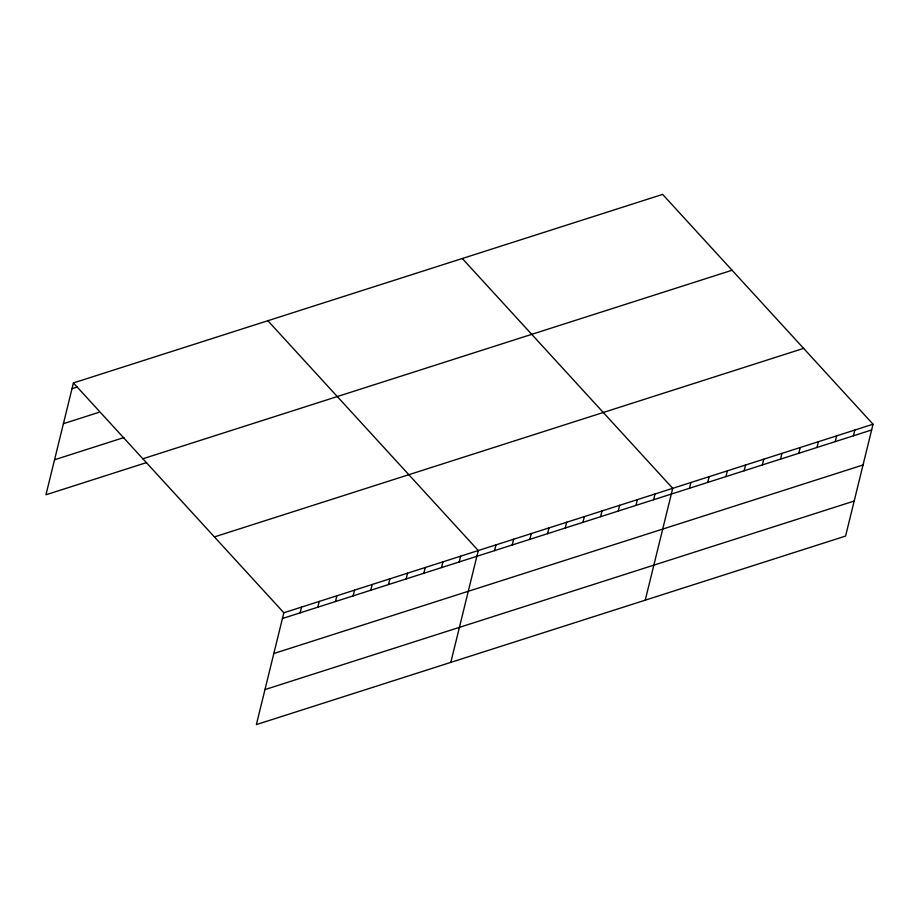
<?xml version="1.0" encoding="UTF-8"?>
<svg xmlns="http://www.w3.org/2000/svg" width="919" height="919" viewBox="0 0 919 919"><rect width="100%" height="100%" fill="white"/><g stroke="black" fill="none" stroke-linecap="round" stroke-linejoin="round"><path stroke-width="1.38" d="M73.417 382.936L283.845 612.755L256.367 724.597L845.583 536.064L873.05 424.222L662.633 194.403L73.417 382.936L45.95 494.778L146.569 462.579M300.111 612.847L301.512 607.103M317.779 607.195L319.192 601.451M335.458 601.531L336.871 595.788M353.137 595.88L354.55 590.136M370.817 590.228L372.218 584.484M388.484 584.564L389.897 578.821M406.164 578.913L407.577 573.169M423.843 573.261L425.256 567.517M441.522 567.597L442.924 561.854M459.19 561.946L460.603 556.202M450.815 662.381L478.282 550.55L267.854 320.72M494.548 550.63L495.961 544.887M512.216 544.978L513.629 539.235M529.895 539.327L531.308 533.571M547.575 533.663L548.988 527.92M565.254 528.011L566.667 522.268M582.922 522.348L584.335 516.604M600.601 516.696L602.014 510.953M618.28 511.044L619.693 505.301M635.959 505.381L637.361 499.637M653.627 499.729L655.04 493.985M645.253 600.164L672.719 488.334L462.291 258.503M689.514 488.242L690.927 482.498M707.733 482.418L709.146 476.674M725.941 476.593L727.354 470.85M744.16 470.769L745.562 465.014M762.368 464.934L763.781 459.19M780.576 459.109L781.989 453.366M798.795 453.285L800.208 447.542M817.002 447.45L818.415 441.706M835.21 441.625L836.623 435.882M853.429 435.801L854.842 430.058M72.004 388.68L77.449 386.945M63.411 423.693L98.758 412.378M54.554 459.764L123.893 437.57M142.859 458.776L732.064 270.243M214.403 536.914L803.608 348.381M283.845 612.755L873.05 424.222M282.432 618.51L871.637 429.977M273.828 653.512L863.044 464.98M264.971 689.583L854.176 501.05"/></g></svg>
